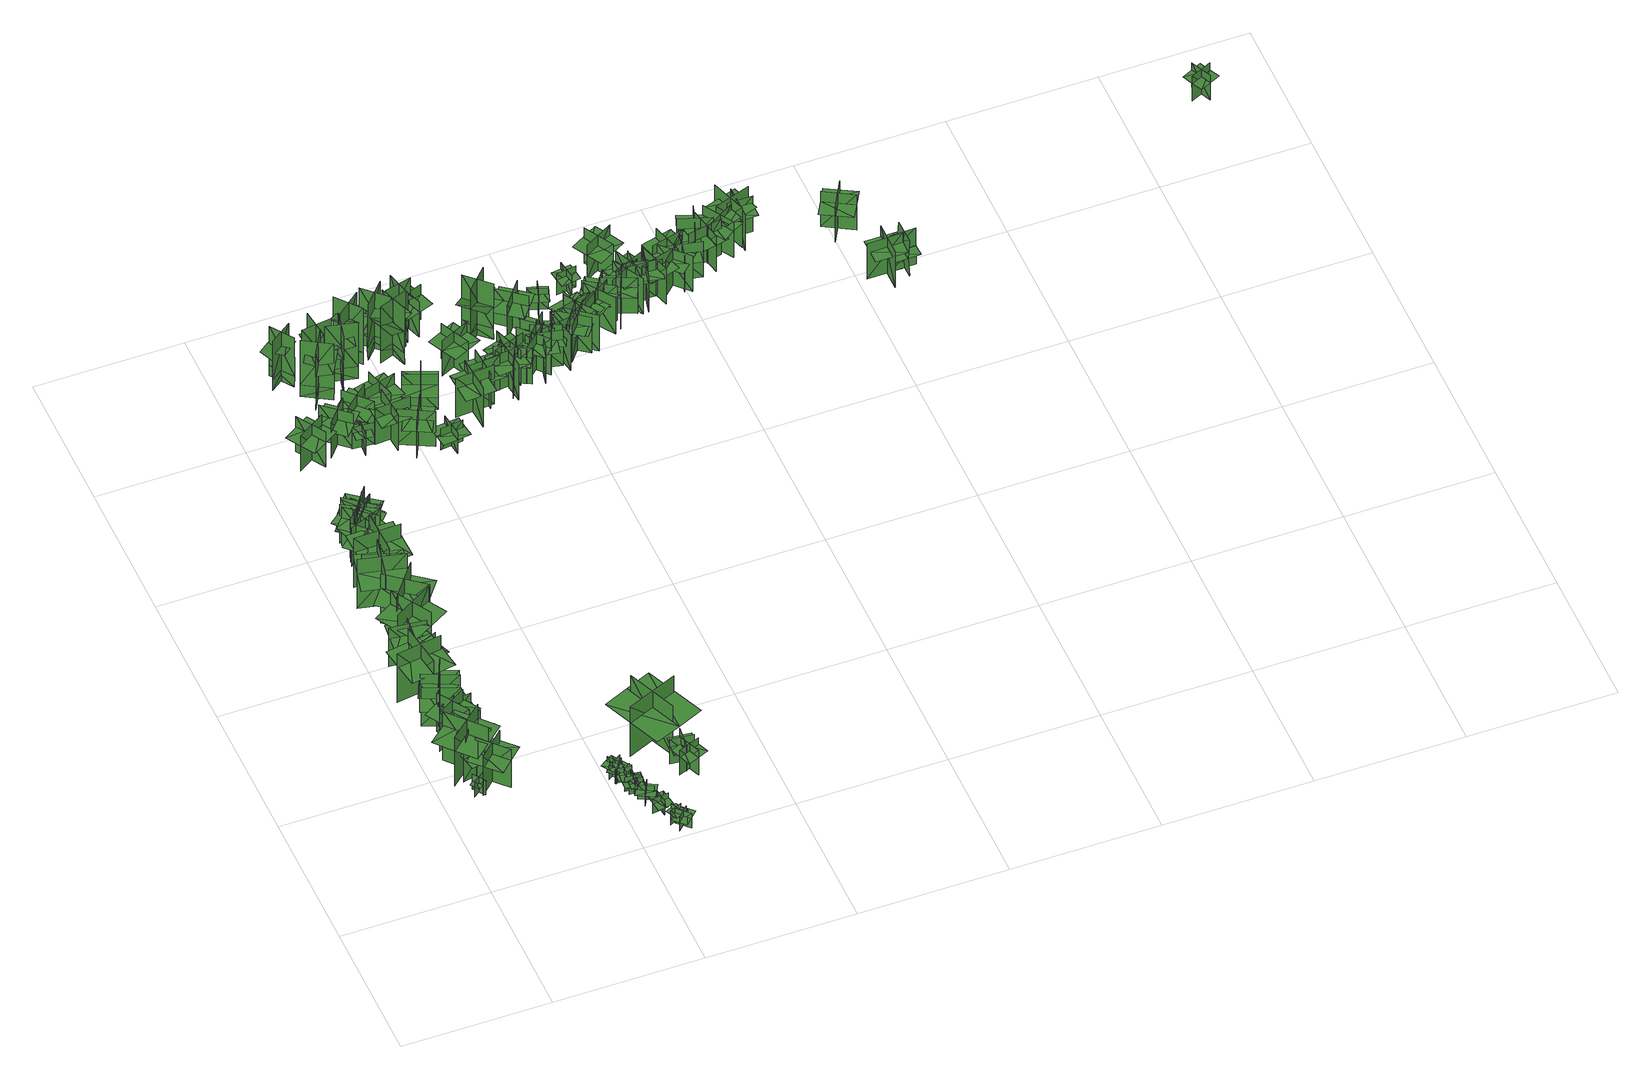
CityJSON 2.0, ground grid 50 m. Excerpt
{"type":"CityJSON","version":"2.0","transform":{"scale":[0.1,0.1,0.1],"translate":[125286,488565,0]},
"CityObjects":{
"tree1":{"type":"SolitaryVegetationObject","geometry":[{"type":"MultiSurface","lod":"1","boundaries":[[[0,1,2]],[[0,2,3]],[[4,5,6]],[[4,6,7]],[[8,9,10]],[[8,10,11]],[[8,11,12]],[[8,12,13]]]}]},
"tree2":{"type":"SolitaryVegetationObject","geometry":[{"type":"MultiSurface","lod":"1","boundaries":[[[14,15,16]],[[14,16,17]],[[18,19,20]],[[18,20,21]],[[22,23,24]],[[22,24,25]],[[22,25,26]],[[22,26,27]]]}]},
"tree3":{"type":"SolitaryVegetationObject","geometry":[{"type":"MultiSurface","lod":"1","boundaries":[[[28,29,30]],[[28,30,31]],[[32,33,34]],[[32,34,35]],[[36,37,38]],[[36,38,39]],[[36,39,40]],[[36,40,41]]]}]},
"tree4":{"type":"SolitaryVegetationObject","geometry":[{"type":"MultiSurface","lod":"1","boundaries":[[[42,43,44]],[[42,44,45]],[[46,47,48]],[[46,48,49]],[[50,51,52]],[[50,52,53]],[[50,53,54]],[[50,54,55]]]}]},
"tree5":{"type":"SolitaryVegetationObject","geometry":[{"type":"MultiSurface","lod":"1","boundaries":[[[56,57,58]],[[56,58,59]],[[60,61,62]],[[60,62,63]],[[64,65,66]],[[64,66,67]],[[64,67,68]],[[64,68,69]]]}]},
"tree6":{"type":"SolitaryVegetationObject","geometry":[{"type":"MultiSurface","lod":"1","boundaries":[[[70,71,72]],[[70,72,73]],[[74,75,76]],[[74,76,77]],[[78,79,80]],[[78,80,81]],[[78,81,82]],[[78,82,83]]]}]},
"tree7":{"type":"SolitaryVegetationObject","geometry":[{"type":"MultiSurface","lod":"1","boundaries":[[[84,85,86]],[[84,86,87]],[[88,89,90]],[[88,90,91]],[[92,93,94]],[[92,94,95]],[[92,95,96]],[[92,96,97]]]}]},
"tree8":{"type":"SolitaryVegetationObject","geometry":[{"type":"MultiSurface","lod":"1","boundaries":[[[98,99,100]],[[98,100,101]],[[102,103,104]],[[102,104,105]],[[106,107,108]],[[106,108,109]],[[106,109,110]],[[106,110,111]]]}]},
"tree9":{"type":"SolitaryVegetationObject","geometry":[{"type":"MultiSurface","lod":"1","boundaries":[[[112,113,114]],[[112,114,115]],[[116,117,118]],[[116,118,119]],[[120,121,122]],[[120,122,123]],[[120,123,124]],[[120,124,125]]]}]},
"tree10":{"type":"SolitaryVegetationObject","geometry":[{"type":"MultiSurface","lod":"1","boundaries":[[[126,127,128]],[[126,128,129]],[[130,131,132]],[[130,132,133]],[[134,135,136]],[[134,136,137]],[[134,137,138]],[[134,138,139]]]}]},
"tree11":{"type":"SolitaryVegetationObject","geometry":[{"type":"MultiSurface","lod":"1","boundaries":[[[140,141,142]],[[140,142,143]],[[144,145,146]],[[144,146,147]],[[148,149,150]],[[148,150,151]],[[148,151,152]],[[148,152,153]]]}]},
"tree12":{"type":"SolitaryVegetationObject","geometry":[{"type":"MultiSurface","lod":"1","boundaries":[[[154,155,156]],[[154,156,157]],[[158,159,160]],[[158,160,161]],[[162,163,164]],[[162,164,165]],[[162,165,166]],[[162,166,167]]]}]},
"tree13":{"type":"SolitaryVegetationObject","geometry":[{"type":"MultiSurface","lod":"1","boundaries":[[[168,169,170]],[[168,170,171]],[[172,173,174]],[[172,174,175]],[[176,177,178]],[[176,178,179]],[[176,179,180]],[[176,180,181]]]}]},
"tree14":{"type":"SolitaryVegetationObject","geometry":[{"type":"MultiSurface","lod":"1","boundaries":[[[182,183,184]],[[182,184,185]],[[186,187,188]],[[186,188,189]],[[190,191,192]],[[190,192,193]],[[190,193,194]],[[190,194,195]]]}]},
"tree15":{"type":"SolitaryVegetationObject","geometry":[{"type":"MultiSurface","lod":"1","boundaries":[[[196,197,198]],[[196,198,199]],[[200,201,202]],[[200,202,203]],[[204,205,206]],[[204,206,207]],[[204,207,208]],[[204,208,209]]]}]},
"tree16":{"type":"SolitaryVegetationObject","geometry":[{"type":"MultiSurface","lod":"1","boundaries":[[[210,211,212]],[[210,212,213]],[[214,215,216]],[[214,216,217]],[[218,219,220]],[[218,220,221]],[[218,221,222]],[[218,222,223]]]}]},
"tree17":{"type":"SolitaryVegetationObject","geometry":[{"type":"MultiSurface","lod":"1","boundaries":[[[224,225,226]],[[224,226,227]],[[228,229,230]],[[228,230,231]],[[232,233,234]],[[232,234,235]],[[232,235,236]],[[232,236,237]]]}]},
"tree18":{"type":"SolitaryVegetationObject","geometry":[{"type":"MultiSurface","lod":"1","boundaries":[[[238,239,240]],[[238,240,241]],[[242,243,244]],[[242,244,245]],[[246,247,248]],[[246,248,249]],[[246,249,250]],[[246,250,251]]]}]},
"tree19":{"type":"SolitaryVegetationObject","geometry":[{"type":"MultiSurface","lod":"1","boundaries":[[[252,253,254]],[[252,254,255]],[[256,257,258]],[[256,258,259]],[[260,261,262]],[[260,262,263]],[[260,263,264]],[[260,264,265]]]}]},
"tree20":{"type":"SolitaryVegetationObject","geometry":[{"type":"MultiSurface","lod":"1","boundaries":[[[266,267,268]],[[266,268,269]],[[270,271,272]],[[270,272,273]],[[274,275,276]],[[274,276,277]],[[274,277,278]],[[274,278,279]]]}]},
"tree21":{"type":"SolitaryVegetationObject","geometry":[{"type":"MultiSurface","lod":"1","boundaries":[[[280,281,282]],[[280,282,283]],[[284,285,286]],[[284,286,287]],[[288,289,290]],[[288,290,291]],[[288,291,292]],[[288,292,293]]]}]},
"tree22":{"type":"SolitaryVegetationObject","geometry":[{"type":"MultiSurface","lod":"1","boundaries":[[[294,295,296]],[[294,296,297]],[[298,299,300]],[[298,300,301]],[[302,303,304]],[[302,304,305]],[[302,305,306]],[[302,306,307]]]}]},
"tree23":{"type":"SolitaryVegetationObject","geometry":[{"type":"MultiSurface","lod":"1","boundaries":[[[308,309,310]],[[308,310,311]],[[312,313,314]],[[312,314,315]],[[316,317,318]],[[316,318,319]],[[316,319,320]],[[316,320,321]]]}]},
"tree24":{"type":"SolitaryVegetationObject","geometry":[{"type":"MultiSurface","lod":"1","boundaries":[[[322,323,324]],[[322,324,325]],[[326,327,328]],[[326,328,329]],[[330,331,332]],[[330,332,333]],[[330,333,334]],[[330,334,335]]]}]},
"tree25":{"type":"SolitaryVegetationObject","geometry":[{"type":"MultiSurface","lod":"1","boundaries":[[[336,337,338]],[[336,338,339]],[[340,341,342]],[[340,342,343]],[[344,345,346]],[[344,346,347]],[[344,347,348]],[[344,348,349]]]}]},
"tree26":{"type":"SolitaryVegetationObject","geometry":[{"type":"MultiSurface","lod":"1","boundaries":[[[350,351,352]],[[350,352,353]],[[354,355,356]],[[354,356,357]],[[358,359,360]],[[358,360,361]],[[358,361,362]],[[358,362,363]]]}]},
"tree27":{"type":"SolitaryVegetationObject","geometry":[{"type":"MultiSurface","lod":"1","boundaries":[[[364,365,366]],[[364,366,367]],[[368,369,370]],[[368,370,371]],[[372,373,374]],[[372,374,375]],[[372,375,376]],[[372,376,377]]]}]},
"tree28":{"type":"SolitaryVegetationObject","geometry":[{"type":"MultiSurface","lod":"1","boundaries":[[[378,379,380]],[[378,380,381]],[[382,383,384]],[[382,384,385]],[[386,387,388]],[[386,388,389]],[[386,389,390]],[[386,390,391]]]}]},
"tree29":{"type":"SolitaryVegetationObject","geometry":[{"type":"MultiSurface","lod":"1","boundaries":[[[392,393,394]],[[392,394,395]],[[396,397,398]],[[396,398,399]],[[400,401,402]],[[400,402,403]],[[400,403,404]],[[400,404,405]]]}]},
"tree30":{"type":"SolitaryVegetationObject","geometry":[{"type":"MultiSurface","lod":"1","boundaries":[[[406,407,408]],[[406,408,409]],[[410,411,412]],[[410,412,413]],[[414,415,416]],[[414,416,417]],[[414,417,418]],[[414,418,419]]]}]},
"tree31":{"type":"SolitaryVegetationObject","geometry":[{"type":"MultiSurface","lod":"1","boundaries":[[[420,421,422]],[[420,422,423]],[[424,425,426]],[[424,426,427]],[[428,429,430]],[[428,430,431]],[[428,431,432]],[[428,432,433]]]}]},
"tree32":{"type":"SolitaryVegetationObject","geometry":[{"type":"MultiSurface","lod":"1","boundaries":[[[434,435,436]],[[434,436,437]],[[438,439,440]],[[438,440,441]],[[442,443,444]],[[442,444,445]],[[442,445,446]],[[442,446,447]]]}]},
"tree33":{"type":"SolitaryVegetationObject","geometry":[{"type":"MultiSurface","lod":"1","boundaries":[[[448,449,450]],[[448,450,451]],[[452,453,454]],[[452,454,455]],[[456,457,458]],[[456,458,459]],[[456,459,460]],[[456,460,461]]]}]},
"tree34":{"type":"SolitaryVegetationObject","geometry":[{"type":"MultiSurface","lod":"1","boundaries":[[[462,463,464]],[[462,464,465]],[[466,467,468]],[[466,468,469]],[[470,471,472]],[[470,472,473]],[[470,473,474]],[[470,474,475]]]}]},
"tree35":{"type":"SolitaryVegetationObject","geometry":[{"type":"MultiSurface","lod":"1","boundaries":[[[476,477,478]],[[476,478,479]],[[480,481,482]],[[480,482,483]],[[484,485,486]],[[484,486,487]],[[484,487,488]],[[484,488,489]]]}]},
"tree36":{"type":"SolitaryVegetationObject","geometry":[{"type":"MultiSurface","lod":"1","boundaries":[[[490,491,492]],[[490,492,493]],[[494,495,496]],[[494,496,497]],[[498,499,500]],[[498,500,501]],[[498,501,502]],[[498,502,503]]]}]},
"tree37":{"type":"SolitaryVegetationObject","geometry":[{"type":"MultiSurface","lod":"1","boundaries":[[[504,505,506]],[[504,506,507]],[[508,509,510]],[[508,510,511]],[[512,513,514]],[[512,514,515]],[[512,515,516]],[[512,516,517]]]}]},
"tree38":{"type":"SolitaryVegetationObject","geometry":[{"type":"MultiSurface","lod":"1","boundaries":[[[518,519,520]],[[518,520,521]],[[522,523,524]],[[522,524,525]],[[526,527,528]],[[526,528,529]],[[526,529,530]],[[526,530,531]]]}]},
"tree39":{"type":"SolitaryVegetationObject","geometry":[{"type":"MultiSurface","lod":"1","boundaries":[[[532,533,534]],[[532,534,535]],[[536,537,538]],[[536,538,539]],[[540,541,542]],[[540,542,543]],[[540,543,544]],[[540,544,545]]]}]},
"tree40":{"type":"SolitaryVegetationObject","geometry":[{"type":"MultiSurface","lod":"1","boundaries":[[[546,547,548]],[[546,548,549]],[[550,551,552]],[[550,552,553]],[[554,555,556]],[[554,556,557]],[[554,557,558]],[[554,558,559]]]}]},
"tree41":{"type":"SolitaryVegetationObject","geometry":[{"type":"MultiSurface","lod":"1","boundaries":[[[560,561,562]],[[560,562,563]],[[564,565,566]],[[564,566,567]],[[568,569,570]],[[568,570,571]],[[568,571,572]],[[568,572,573]]]}]},
"tree42":{"type":"SolitaryVegetationObject","geometry":[{"type":"MultiSurface","lod":"1","boundaries":[[[574,575,576]],[[574,576,577]],[[578,579,580]],[[578,580,581]],[[582,583,584]],[[582,584,585]],[[582,585,586]],[[582,586,587]]]}]},
"tree43":{"type":"SolitaryVegetationObject","geometry":[{"type":"MultiSurface","lod":"1","boundaries":[[[588,589,590]],[[588,590,591]],[[592,593,594]],[[592,594,595]],[[596,597,598]],[[596,598,599]],[[596,599,600]],[[596,600,601]]]}]},
"tree44":{"type":"SolitaryVegetationObject","geometry":[{"type":"MultiSurface","lod":"1","boundaries":[[[602,603,604]],[[602,604,605]],[[606,607,608]],[[606,608,609]],[[610,611,607]],[[610,607,606]],[[612,613,603]],[[612,603,602]],[[614,615,616]],[[614,616,617]],[[618,619,620]],[[618,620,621]]]}]},
"tree45":{"type":"SolitaryVegetationObject","geometry":[{"type":"MultiSurface","lod":"1","boundaries":[[[622,623,624]],[[622,624,625]],[[626,627,628]],[[626,628,629]],[[630,631,632]],[[630,632,633]],[[630,634,635]],[[630,635,631]]]}]},
"tree46":{"type":"SolitaryVegetationObject","geometry":[{"type":"MultiSurface","lod":"1","boundaries":[[[636,637,638]],[[636,638,639]],[[640,641,642]],[[640,642,643]],[[644,645,641]],[[644,641,640]],[[646,647,637]],[[646,637,636]],[[648,649,650]],[[648,650,651]],[[652,653,654]],[[652,654,655]]]}]},
"tree47":{"type":"SolitaryVegetationObject","geometry":[{"type":"MultiSurface","lod":"1","boundaries":[[[656,657,658]],[[656,658,659]],[[660,661,662]],[[660,662,663]],[[664,665,666]],[[664,666,667]],[[664,667,668]],[[664,668,669]]]}]},
"tree48":{"type":"SolitaryVegetationObject","geometry":[{"type":"MultiSurface","lod":"1","boundaries":[[[670,671,672]],[[670,672,673]],[[674,675,676]],[[674,676,677]],[[678,679,675]],[[678,675,674]],[[680,681,671]],[[680,671,670]],[[682,683,684]],[[682,684,685]],[[686,687,688]],[[686,688,689]]]}]},
"tree49":{"type":"SolitaryVegetationObject","geometry":[{"type":"MultiSurface","lod":"1","boundaries":[[[690,691,692]],[[690,692,693]],[[694,695,696]],[[694,696,697]],[[698,699,700]],[[698,700,701]],[[698,702,703]],[[698,703,699]]]}]},
"tree50":{"type":"SolitaryVegetationObject","geometry":[{"type":"MultiSurface","lod":"1","boundaries":[[[704,705,706]],[[704,706,707]],[[708,709,710]],[[708,710,711]],[[712,713,709]],[[712,709,708]],[[714,715,705]],[[714,705,704]],[[716,717,718]],[[716,718,719]],[[720,721,722]],[[720,722,723]]]}]},
"tree51":{"type":"SolitaryVegetationObject","geometry":[{"type":"MultiSurface","lod":"1","boundaries":[[[724,725,726]],[[724,726,727]],[[728,729,730]],[[728,730,731]],[[732,733,734]],[[732,734,735]],[[732,735,736]],[[732,736,737]]]}]},
"tree52":{"type":"SolitaryVegetationObject","geometry":[{"type":"MultiSurface","lod":"1","boundaries":[[[738,739,740]],[[738,740,741]],[[742,743,744]],[[742,744,745]],[[746,747,748]],[[746,748,749]],[[746,750,751]],[[746,751,747]]]}]},
"tree53":{"type":"SolitaryVegetationObject","geometry":[{"type":"MultiSurface","lod":"1","boundaries":[[[752,753,754]],[[752,754,755]],[[756,757,758]],[[756,758,759]],[[760,761,757]],[[760,757,756]],[[762,763,753]],[[762,753,752]],[[764,765,766]],[[764,766,767]],[[768,769,770]],[[768,770,771]]]}]},
"tree54":{"type":"SolitaryVegetationObject","geometry":[{"type":"MultiSurface","lod":"1","boundaries":[[[772,773,774]],[[772,774,775]],[[776,777,778]],[[776,778,779]],[[780,781,782]],[[780,782,783]],[[780,783,784]],[[780,784,785]]]}]},
"tree55":{"type":"SolitaryVegetationObject","geometry":[{"type":"MultiSurface","lod":"1","boundaries":[[[786,787,788]],[[786,788,789]],[[790,791,792]],[[790,792,793]],[[794,795,796]],[[794,796,797]],[[794,797,798]],[[794,798,799]]]}]},
"tree56":{"type":"SolitaryVegetationObject","geometry":[{"type":"MultiSurface","lod":"1","boundaries":[[[800,801,802]],[[800,802,803]],[[804,805,806]],[[804,806,807]],[[808,809,805]],[[808,805,804]],[[810,811,801]],[[810,801,800]],[[812,813,814]],[[812,814,815]],[[816,817,818]],[[816,818,819]]]}]},
"tree57":{"type":"SolitaryVegetationObject","geometry":[{"type":"MultiSurface","lod":"1","boundaries":[[[820,821,822]],[[820,822,823]],[[824,825,826]],[[824,826,827]],[[828,829,825]],[[828,825,824]],[[830,831,821]],[[830,821,820]],[[832,833,834]],[[832,834,835]],[[836,837,838]],[[836,838,839]]]}]},
"tree58":{"type":"SolitaryVegetationObject","geometry":[{"type":"MultiSurface","lod":"1","boundaries":[[[840,841,842]],[[840,842,843]],[[844,845,846]],[[844,846,847]],[[848,849,850]],[[848,850,851]],[[848,852,853]],[[848,853,849]]]}]},
"tree59":{"type":"SolitaryVegetationObject","geometry":[{"type":"MultiSurface","lod":"1","boundaries":[[[854,855,856]],[[854,856,857]],[[858,859,860]],[[858,860,861]],[[862,863,859]],[[862,859,858]],[[864,865,855]],[[864,855,854]],[[866,867,868]],[[866,868,869]],[[870,871,872]],[[870,872,873]]]}]},
"tree60":{"type":"SolitaryVegetationObject","geometry":[{"type":"MultiSurface","lod":"1","boundaries":[[[874,875,876]],[[874,876,877]],[[878,879,880]],[[878,880,881]],[[882,883,884]],[[882,884,885]],[[882,885,886]],[[882,886,887]]]}]},
"tree61":{"type":"SolitaryVegetationObject","geometry":[{"type":"MultiSurface","lod":"1","boundaries":[[[888,889,890]],[[888,890,891]],[[892,893,894]],[[892,894,895]],[[896,897,898]],[[896,898,899]],[[896,899,900]],[[896,900,901]]]}]},
"tree62":{"type":"SolitaryVegetationObject","geometry":[{"type":"MultiSurface","lod":"1","boundaries":[[[902,903,904]],[[902,904,905]],[[906,907,908]],[[906,908,909]],[[910,911,912]],[[910,912,913]],[[910,913,914]],[[910,914,915]]]}]},
"tree63":{"type":"SolitaryVegetationObject","geometry":[{"type":"MultiSurface","lod":"1","boundaries":[[[916,917,918]],[[916,918,919]],[[920,921,922]],[[920,922,923]],[[924,925,926]],[[924,926,927]],[[924,928,929]],[[924,929,925]]]}]},
"tree64":{"type":"SolitaryVegetationObject","geometry":[{"type":"MultiSurface","lod":"1","boundaries":[[[930,931,932]],[[930,932,933]],[[934,935,936]],[[934,936,937]],[[938,939,940]],[[938,940,941]],[[938,942,943]],[[938,943,939]]]}]},
"tree65":{"type":"SolitaryVegetationObject","geometry":[{"type":"MultiSurface","lod":"1","boundaries":[[[944,945,946]],[[944,946,947]],[[948,949,950]],[[948,950,951]],[[952,953,954]],[[952,954,955]],[[952,955,956]],[[952,956,957]]]}]},
"tree66":{"type":"SolitaryVegetationObject","geometry":[{"type":"MultiSurface","lod":"1","boundaries":[[[958,959,960]],[[958,960,961]],[[962,963,964]],[[962,964,965]],[[966,967,963]],[[966,963,962]],[[968,969,959]],[[968,959,958]],[[970,971,972]],[[970,972,973]],[[974,975,976]],[[974,976,977]]]}]},
"tree67":{"type":"SolitaryVegetationObject","geometry":[{"type":"MultiSurface","lod":"1","boundaries":[[[978,979,980]],[[978,980,981]],[[982,983,984]],[[982,984,985]],[[986,987,988]],[[986,988,989]],[[986,990,991]],[[986,991,987]]]}]},
"tree68":{"type":"SolitaryVegetationObject","geometry":[{"type":"MultiSurface","lod":"1","boundaries":[[[992,993,994]],[[992,994,995]],[[996,997,998]],[[996,998,999]],[[1000,1001,1002]],[[1000,1002,1003]],[[1000,1004,1005]],[[1000,1005,1001]]]}]},
"tree69":{"type":"SolitaryVegetationObject","geometry":[{"type":"MultiSurface","lod":"1","boundaries":[[[1006,1007,1008]],[[1006,1008,1009]],[[1010,1011,1012]],[[1010,1012,1013]],[[1014,1015,1016]],[[1014,1016,1017]],[[1014,1017,1018]],[[1014,1018,1019]]]}]},
"tree70":{"type":"SolitaryVegetationObject","geometry":[{"type":"MultiSurface","lod":"1","boundaries":[[[1020,1021,1022]],[[1020,1022,1023]],[[1024,1025,1026]],[[1024,1026,1027]],[[1028,1029,1030]],[[1028,1030,1031]],[[1028,1031,1032]],[[1028,1032,1033]]]}]},
"tree71":{"type":"SolitaryVegetationObject","geometry":[{"type":"MultiSurface","lod":"1","boundaries":[[[1034,1035,1036]],[[1034,1036,1037]],[[1038,1039,1040]],[[1038,1040,1041]],[[1042,1043,1044]],[[1042,1044,1045]],[[1042,1046,1047]],[[1042,1047,1043]]]}]},
"tree72":{"type":"SolitaryVegetationObject","geometry":[{"type":"MultiSurface","lod":"1","boundaries":[[[1048,1049,1050]],[[1048,1050,1051]],[[1052,1053,1054]],[[1052,1054,1055]],[[1056,1057,1058]],[[1056,1058,1059]],[[1056,1060,1061]],[[1056,1061,1057]]]}]},
"tree73":{"type":"SolitaryVegetationObject","geometry":[{"type":"MultiSurface","lod":"1","boundaries":[[[1062,1063,1064]],[[1062,1064,1065]],[[1066,1067,1068]],[[1066,1068,1069]],[[1070,1071,1072]],[[1070,1072,1073]],[[1070,1074,1075]],[[1070,1075,1071]]]}]},
"tree74":{"type":"SolitaryVegetationObject","geometry":[{"type":"MultiSurface","lod":"1","boundaries":[[[1076,1077,1078]],[[1076,1078,1079]],[[1080,1081,1082]],[[1080,1082,1083]],[[1084,1085,1086]],[[1084,1086,1087]],[[1084,1087,1088]],[[1084,1088,1089]]]}]},
"tree75":{"type":"SolitaryVegetationObject","geometry":[{"type":"MultiSurface","lod":"1","boundaries":[[[1090,1091,1092]],[[1090,1092,1093]],[[1094,1095,1096]],[[1094,1096,1097]],[[1098,1099,1100]],[[1098,1100,1101]],[[1098,1102,1103]],[[1098,1103,1099]]]}]},
"tree76":{"type":"SolitaryVegetationObject","geometry":[{"type":"MultiSurface","lod":"1","boundaries":[[[1104,1105,1106]],[[1104,1106,1107]],[[1108,1109,1110]],[[1108,1110,1111]],[[1112,1113,1114]],[[1112,1114,1115]],[[1112,1115,1116]],[[1112,1116,1117]]]}]},
"tree77":{"type":"SolitaryVegetationObject","geometry":[{"type":"MultiSurface","lod":"1","boundaries":[[[1118,1119,1120]],[[1118,1120,1121]],[[1122,1123,1124]],[[1122,1124,1125]],[[1126,1127,1128]],[[1126,1128,1129]],[[1126,1130,1131]],[[1126,1131,1127]]]}]},
"tree78":{"type":"SolitaryVegetationObject","geometry":[{"type":"MultiSurface","lod":"1","boundaries":[[[1132,1133,1134]],[[1132,1134,1135]],[[1136,1137,1138]],[[1136,1138,1139]],[[1140,1141,1142]],[[1140,1142,1143]],[[1140,1144,1145]],[[1140,1145,1141]]]}]},
"tree79":{"type":"SolitaryVegetationObject","geometry":[{"type":"MultiSurface","lod":"1","boundaries":[[[1146,1147,1148]],[[1146,1148,1149]],[[1150,1151,1152]],[[1150,1152,1153]],[[1154,1155,1156]],[[1154,1156,1157]],[[1154,1157,1158]],[[1154,1158,1159]]]}]},
"tree80":{"type":"SolitaryVegetationObject","geometry":[{"type":"MultiSurface","lod":"1","boundaries":[[[1160,1161,1162]],[[1160,1162,1163]],[[1164,1165,1166]],[[1164,1166,1167]],[[1168,1169,1170]],[[1168,1170,1171]],[[1168,1171,1172]],[[1168,1172,1173]]]}]},
"tree81":{"type":"SolitaryVegetationObject","geometry":[{"type":"MultiSurface","lod":"1","boundaries":[[[1174,1175,1176]],[[1174,1176,1177]],[[1178,1179,1180]],[[1178,1180,1181]],[[1182,1183,1184]],[[1182,1184,1185]],[[1182,1186,1187]],[[1182,1187,1183]]]}]},
"tree82":{"type":"SolitaryVegetationObject","geometry":[{"type":"MultiSurface","lod":"1","boundaries":[[[1188,1189,1190]],[[1188,1190,1191]],[[1192,1193,1194]],[[1192,1194,1195]],[[1196,1197,1198]],[[1196,1198,1199]],[[1196,1200,1201]],[[1196,1201,1197]]]}]},
"tree83":{"type":"SolitaryVegetationObject","geometry":[{"type":"MultiSurface","lod":"1","boundaries":[[[1202,1203,1204]],[[1202,1204,1205]],[[1206,1207,1208]],[[1206,1208,1209]],[[1210,1211,1212]],[[1210,1212,1213]],[[1210,1213,1214]],[[1210,1214,1215]]]}]},
"tree84":{"type":"SolitaryVegetationObject","geometry":[{"type":"MultiSurface","lod":"1","boundaries":[[[1216,1217,1218]],[[1216,1218,1219]],[[1220,1221,1222]],[[1220,1222,1223]],[[1224,1225,1226]],[[1224,1226,1227]],[[1224,1227,1228]],[[1224,1228,1229]]]}]},
"tree85":{"type":"SolitaryVegetationObject","geometry":[{"type":"MultiSurface","lod":"1","boundaries":[[[1230,1231,1232]],[[1230,1232,1233]],[[1234,1235,1236]],[[1234,1236,1237]],[[1238,1239,1240]],[[1238,1240,1241]],[[1238,1242,1243]],[[1238,1243,1239]]]}]},
"tree86":{"type":"SolitaryVegetationObject","geometry":[{"type":"MultiSurface","lod":"1","boundaries":[[[1244,1245,1246]],[[1244,1246,1247]],[[1248,1249,1250]],[[1248,1250,1251]],[[1252,1253,1254]],[[1252,1254,1255]],[[1252,1256,1257]],[[1252,1257,1253]]]}]},
"tree87":{"type":"SolitaryVegetationObject","geometry":[{"type":"MultiSurface","lod":"1","boundaries":[[[1258,1259,1260]],[[1258,1260,1261]],[[1262,1263,1264]],[[1262,1264,1265]],[[1266,1267,1268]],[[1266,1268,1269]],[[1266,1270,1271]],[[1266,1271,1267]]]}]},
"tree88":{"type":"SolitaryVegetationObject","geometry":[{"type":"MultiSurface","lod":"1","boundaries":[[[1272,1273,1274]],[[1272,1274,1275]],[[1276,1277,1278]],[[1276,1278,1279]],[[1280,1281,1282]],[[1280,1282,1283]],[[1280,1284,1285]],[[1280,1285,1281]]]}]},
"tree89":{"type":"SolitaryVegetationObject","geometry":[{"type":"MultiSurface","lod":"1","boundaries":[[[1286,1287,1288]],[[1286,1288,1289]],[[1290,1291,1292]],[[1290,1292,1293]],[[1294,1295,1296]],[[1294,1296,1297]],[[1294,1297,1298]],[[1294,1298,1299]]]}]},
"tree90":{"type":"SolitaryVegetationObject","geometry":[{"type":"MultiSurface","lod":"1","boundaries":[[[1300,1301,1302]],[[1300,1302,1303]],[[1304,1305,1306]],[[1304,1306,1307]],[[1308,1309,1310]],[[1308,1310,1311]],[[1308,1312,1313]],[[1308,1313,1309]]]}]},
"tree91":{"type":"SolitaryVegetationObject","geometry":[{"type":"MultiSurface","lod":"1","boundaries":[[[1314,1315,1316]],[[1314,1316,1317]],[[1318,1319,1320]],[[1318,1320,1321]],[[1322,1323,1324]],[[1322,1324,1325]],[[1322,1325,1326]],[[1322,1326,1327]]]}]},
"tree92":{"type":"SolitaryVegetationObject","geometry":[{"type":"MultiSurface","lod":"1","boundaries":[[[1328,1329,1330]],[[1328,1330,1331]],[[1332,1333,1334]],[[1332,1334,1335]],[[1336,1337,1338]],[[1336,1338,1339]],[[1336,1340,1341]],[[1336,1341,1337]]]}]},
"tree93":{"type":"SolitaryVegetationObject","geometry":[{"type":"MultiSurface","lod":"1","boundaries":[[[1342,1343,1344]],[[1342,1344,1345]],[[1346,1347,1348]],[[1346,1348,1349]],[[1350,1351,1352]],[[1350,1352,1353]],[[1350,1354,1355]],[[1350,1355,1351]]]}]},
"tree94":{"type":"SolitaryVegetationObject","geometry":[{"type":"MultiSurface","lod":"1","boundaries":[[[1356,1357,1358]],[[1356,1358,1359]],[[1360,1361,1362]],[[1360,1362,1363]],[[1364,1365,1366]],[[1364,1366,1367]],[[1364,1368,1369]],[[1364,1369,1365]]]}]},
"tree95":{"type":"SolitaryVegetationObject","geometry":[{"type":"MultiSurface","lod":"1","boundaries":[[[1370,1371,1372]],[[1370,1372,1373]],[[1374,1375,1376]],[[1374,1376,1377]],[[1378,1379,1380]],[[1378,1380,1381]],[[1378,1382,1383]],[[1378,1383,1379]]]}]},
"tree96":{"type":"SolitaryVegetationObject","geometry":[{"type":"MultiSurface","lod":"1","boundaries":[[[1384,1385,1386]],[[1384,1386,1387]],[[1388,1389,1390]],[[1388,1390,1391]],[[1392,1393,1394]],[[1392,1394,1395]],[[1392,1396,1397]],[[1392,1397,1393]]]}]},
"tree97":{"type":"SolitaryVegetationObject","geometry":[{"type":"MultiSurface","lod":"1","boundaries":[[[1398,1399,1400]],[[1398,1400,1401]],[[1402,1403,1404]],[[1402,1404,1405]],[[1406,1407,1408]],[[1406,1408,1409]],[[1406,1409,1410]],[[1406,1410,1411]]]}]},
"tree98":{"type":"SolitaryVegetationObject","geometry":[{"type":"MultiSurface","lod":"1","boundaries":[[[1412,1413,1414]],[[1412,1414,1415]],[[1416,1417,1418]],[[1416,1418,1419]],[[1420,1421,1417]],[[1420,1417,1416]],[[1422,1423,1413]],[[1422,1413,1412]],[[1412,1413,1424]],[[1412,1424,1425]],[[1412,1426,1427]],[[1412,1427,1413]]]}]},
"tree99":{"type":"SolitaryVegetationObject","geometry":[{"type":"MultiSurface","lod":"1","boundaries":[[[1428,1429,1430]],[[1428,1430,1431]],[[1432,1433,1434]],[[1432,1434,1435]],[[1436,1437,1438]],[[1436,1438,1439]],[[1436,1439,1440]],[[1436,1440,1441]]]}]}
},
"vertices":[
[137,407,23],[97,378,23],[97,378,88],[137,407,88],[102,412,23],[131,372,23],[131,372,88],[102,412,88],[106,407,63],[89,395,63],[109,367,63],[126,379,63],[142,391,63],[122,419,63],
[169,447,18],[66,563,18],[66,563,233],[169,447,233],[176,550,18],[60,447,18],[60,447,233],[176,550,233],[176,550,173],[125,608,173],[8,506,173],[60,447,173],[111,389,173],[227,492,173],
[128,511,17],[149,414,17],[149,414,155],[128,511,155],[92,455,17],[189,476,17],[189,476,155],[92,455,155],[92,455,117],[102,407,117],[200,428,117],[189,476,117],[179,525,117],[81,504,117],
[91,551,19],[192,483,19],[192,483,188],[91,551,188],[106,472,19],[175,572,19],[175,572,188],[106,472,188],[106,472,141],[157,437,141],[225,538,141],[175,572,141],[124,606,141],[56,506,141],
[215,465,15],[127,381,15],[127,381,184],[215,465,184],[134,467,15],[218,379,15],[218,379,184],[134,467,184],[134,467,137],[90,425,137],[174,337,137],[218,379,137],[262,421,137],[177,509,137],
[191,567,18],[88,502,18],[88,502,187],[191,567,187],[112,585,18],[177,482,18],[177,482,187],[112,585,187],[112,585,140],[60,552,140],[126,450,140],[177,482,140],[228,515,140],[163,618,140],
[174,665,17],[71,600,17],[71,600,187],[174,665,187],[95,683,17],[160,580,17],[160,580,187],[95,683,187],[95,683,139],[44,651,139],[109,548,139],[160,580,139],[212,613,139],[147,715,139],
[60,723,15],[173,676,15],[173,676,184],[60,723,184],[91,648,15],[137,760,15],[137,760,184],[91,648,184],[91,648,137],[147,625,137],[194,737,137],[137,760,137],[81,784,137],[34,671,137],
[145,713,15],[157,614,15],[157,614,154],[145,713,154],[104,661,15],[203,673,15],[203,673,154],[104,661,154],[104,661,115],[109,612,115],[208,623,115],[203,673,115],[197,722,115],[98,711,115],
[81,782,10],[192,733,10],[192,733,179],[81,782,179],[110,706,10],[159,818,10],[159,818,179],[110,706,179],[110,706,132],[165,682,132],[214,793,132],[159,818,132],[103,842,132],[54,731,132],
[185,871,8],[32,848,8],[32,848,223],[185,871,223],[103,933,8],[125,779,8],[125,779,223],[103,933,223],[103,933,163],[26,921,163],[49,768,163],[125,779,163],[202,791,163],[179,944,163],
[194,941,9],[92,900,9],[92,900,163],[194,941,163],[127,970,9],[168,868,9],[168,868,163],[127,970,163],[127,970,120],[75,950,120],[116,847,120],[168,868,120],[219,888,120],[178,991,120],
[186,985,10],[65,998,10],[65,998,179],[186,985,179],[135,1048,10],[123,927,10],[123,927,179],[135,1048,179],[135,1048,132],[75,1055,132],[62,934,132],[123,927,132],[183,921,132],[196,1042,132],
[174,876,11],[158,917,11],[158,917,73],[174,876,73],[186,903,11],[145,887,11],[145,887,73],[186,903,73],[186,903,56],[178,924,56],[137,908,56],[145,887,56],[153,867,56],[194,882,56],
[93,996,9],[227,1075,9],[227,1075,224],[93,996,224],[193,970,9],[114,1103,9],[114,1103,224],[193,970,224],[193,970,164],[260,1009,164],[181,1143,164],[114,1103,164],[48,1064,164],[126,931,164],
[214,1188,9],[118,1067,9],[118,1067,225],[214,1188,225],[111,1177,9],[233,1081,9],[233,1081,225],[111,1177,225],[111,1177,164],[63,1116,164],[185,1020,164],[233,1081,164],[281,1142,164],[159,1238,164],
[155,1315,10],[121,1164,10],[121,1164,226],[155,1315,226],[67,1260,10],[218,1226,10],[218,1226,226],[67,1260,226],[67,1260,165],[50,1185,165],[201,1151,165],[218,1226,165],[235,1302,165],[84,1336,165],
[176,1349,11],[137,1234,11],[137,1234,181],[176,1349,181],[103,1313,11],[219,1274,11],[219,1274,181],[103,1313,181],[103,1313,133],[84,1256,133],[199,1217,133],[219,1274,133],[238,1332,133],[123,1371,133],
[246,1350,10],[91,1347,10],[91,1347,225],[246,1350,225],[172,1422,10],[175,1267,10],[175,1267,225],[172,1422,225],[172,1422,165],[94,1420,165],[98,1265,165],[175,1267,165],[253,1269,165],[249,1424,165],
[202,1448,12],[115,1363,12],[115,1363,181],[202,1448,181],[121,1449,12],[206,1362,12],[206,1362,181],[121,1449,181],[121,1449,133],[77,1407,133],[162,1320,133],[206,1362,133],[249,1405,133],[165,1492,133],
[118,1430,11],[230,1476,11],[230,1476,180],[118,1430,180],[192,1398,11],[146,1511,11],[146,1511,180],[192,1398,180],[192,1398,133],[249,1422,133],[203,1534,133],[146,1511,133],[90,1488,133],[136,1375,133],
[135,1439,11],[213,1532,11],[213,1532,180],[135,1439,180],[215,1446,11],[123,1524,11],[123,1524,180],[215,1446,180],[215,1446,133],[255,1492,133],[162,1571,133],[123,1524,133],[83,1478,133],[176,1399,133],
[127,1468,10],[222,1544,10],[222,1544,180],[127,1468,180],[207,1459,10],[131,1554,10],[131,1554,180],[207,1459,180],[207,1459,132],[255,1497,132],[179,1592,132],[131,1554,132],[84,1515,132],[160,1421,132],
[194,1512,13],[142,1532,13],[142,1532,90],[194,1512,90],[179,1546,13],[159,1494,13],[159,1494,90],[179,1546,90],[179,1546,68],[153,1556,68],[133,1504,68],[159,1494,68],[185,1484,68],[205,1536,68],
[121,1536,10],[227,1475,10],[227,1475,180],[121,1536,180],[142,1457,10],[203,1563,10],[203,1563,180],[142,1457,180],[142,1457,132],[194,1427,132],[255,1532,132],[203,1563,132],[150,1593,132],[89,1488,132],
[555,334,9],[555,334,72],[510,305,72],[510,305,9],[547,299,9],[547,299,72],[518,342,72],[518,342,9],[551,292,51],[573,307,51],[538,360,51],[516,346,51],[493,331,51],[529,277,51],
[555,320,10],[555,320,72],[522,278,72],[522,278,10],[558,284,10],[558,284,72],[518,316,72],[518,316,10],[564,279,51],[581,300,51],[531,340,51],[515,319,51],[498,298,51],[548,258,51],
[557,212,10],[557,212,72],[563,265,72],[563,265,10],[535,240,10],[535,240,72],[586,235,72],[586,235,10],[527,241,52],[525,214,52],[588,208,52],[591,235,52],[594,261,52],[530,268,52],
[573,277,10],[573,277,72],[520,282,72],[520,282,10],[545,255,10],[545,255,72],[549,306,72],[549,306,10],[544,247,51],[571,244,51],[577,308,51],[550,311,51],[523,313,51],[518,249,51],
[196,1534,13],[152,1500,13],[152,1500,90],[196,1534,90],[160,1539,13],[193,1495,13],[193,1495,90],[160,1539,90],[160,1539,68],[138,1522,68],[171,1478,68],[193,1495,68],[215,1511,68],[182,1556,68],
[565,203,9],[567,247,9],[567,247,71],[565,203,71],[587,222,9],[543,224,9],[543,224,71],[587,222,71],[587,222,53],[588,244,53],[544,247,53],[543,224,53],[542,202,53],[586,200,53],
[594,208,9],[594,208,71],[569,160,71],[569,160,9],[604,173,9],[604,173,71],[559,197,71],[559,197,9],[611,169,51],[624,193,51],[567,223,51],[555,199,51],[542,176,51],[599,146,51],
[135,1563,10],[232,1489,10],[232,1489,179],[135,1563,179],[146,1482,10],[219,1579,10],[219,1579,179],[146,1482,179],[146,1482,132],[194,1445,132],[268,1542,132],[219,1579,132],[171,1616,132],[97,1519,132],
[633,131,8],[633,131,70],[580,124,70],[580,124,8],[611,103,8],[611,103,70],[604,154,70],[604,154,8],[612,95,50],[639,99,50],[630,162,50],[603,159,50],[577,155,50],[586,91,50],
[653,78,7],[613,59,7],[613,59,68],[653,78,68],[625,88,7],[644,48,7],[644,48,68],[625,88,68],[625,88,51],[605,78,51],[624,38,51],[644,48,51],[664,58,51],[645,98,51],
[207,1580,12],[171,1555,12],[171,1555,74],[207,1580,74],[178,1585,12],[203,1549,12],[203,1549,74],[178,1585,74],[178,1585,56],[160,1573,56],[185,1536,56],[203,1549,56],[221,1562,56],[196,1598,56],
[629,62,7],[629,62,69],[667,24,69],[667,24,7],[665,61,7],[665,61,69],[629,25,69],[629,25,7],[671,67,49],[652,86,49],[606,41,49],[625,22,49],[644,3,49],[690,48,49],
[204,1629,13],[188,1588,13],[188,1588,74],[204,1629,74],[177,1618,13],[218,1602,13],[218,1602,74],[177,1618,74],[177,1618,57],[169,1597,57],[210,1581,57],[218,1602,57],[226,1622,57],[185,1638,57],
[195,1835,27],[135,1929,27],[135,1929,181],[195,1835,181],[211,1907,27],[118,1848,27],[118,1848,181],[211,1907,181],[211,1907,138],[181,1954,138],[88,1895,138],[118,1848,138],[147,1801,138],[241,1861,138],
[778,446,7],[778,446,224],[606,373,224],[606,373,7],[729,330,7],[729,330,224],[658,496,224],[658,496,7],[740,304,154],[826,341,154],[738,548,154],[652,511,154],[566,475,154],[653,268,154],
[789,274,6],[717,245,6],[717,245,114],[789,274,114],[741,295,6],[770,223,6],[770,223,114],[741,295,114],[741,295,84],[705,280,84],[734,208,84],[770,223,84],[806,238,84],[777,309,84],
[302,1877,26],[218,1949,26],[218,1949,180],[302,1877,180],[297,1950,26],[225,1866,26],[225,1866,180],[297,1950,180],[297,1950,137],[255,1986,137],[183,1902,137],[225,1866,137],[267,1830,137],[339,1914,137],
[783,290,7],[706,298,7],[706,298,115],[783,290,115],[751,330,7],[743,253,7],[743,253,115],[751,330,115],[751,330,84],[712,334,84],[704,257,84],[743,253,84],[781,249,84],[789,326,84],
[165,2194,74],[239,2248,74],[239,2246,244],[166,2193,244],[233,2183,74],[180,2257,74],[179,2256,244],[232,2183,244],[232,2183,29],[179,2256,29],[166,2193,29],[239,2246,29],[166,2194,157],[239,2247,157],[212,2284,173],[139,2231,173],[229,2239,183],[174,2199,183],[195,2171,193],[249,2212,193],
[325,1831,30],[331,1902,30],[331,1902,124],[325,1831,124],[368,1868,30],[297,1874,30],[297,1874,124],[368,1868,124],[326,1837,99],[331,1902,99],[303,1904,99],[298,1840,99],[354,1835,99],[359,1900,99],
[310,2159,79],[258,2069,79],[257,2070,273],[308,2160,273],[234,2139,79],[324,2087,79],[324,2088,273],[235,2140,273],[235,2140,27],[324,2088,27],[308,2160,27],[257,2070,27],[309,2160,174],[257,2070,174],[303,2043,192],[355,2133,192],[264,2082,204],[302,2150,204],[268,2169,215],[230,2101,215],
[381,1983,21],[299,1908,21],[299,1908,175],[381,1983,175],[307,1987,21],[382,1905,21],[382,1905,175],[307,1987,175],[307,1987,132],[267,1949,132],[341,1868,132],[382,1905,132],[423,1942,132],[348,2024,132],
[357,2190,78],[255,2176,78],[254,2178,273],[357,2191,273],[295,2238,79],[309,2135,79],[310,2135,273],[296,2238,273],[296,2238,27],[310,2135,27],[357,2191,27],[254,2178,27],[357,2191,173],[254,2177,173],[261,2125,192],[364,2138,192],[268,2179,204],[345,2190,204],[340,2229,214],[263,2218,214],
[490,1878,23],[372,1870,23],[372,1870,180],[490,1878,180],[419,1939,23],[427,1821,23],[427,1821,180],[419,1939,180],[480,1877,139],[372,1870,139],[375,1823,139],[483,1831,139],[477,1924,139],[369,1917,139],
[361,2104,78],[384,2205,78],[386,2205,273],[363,2104,273],[427,2146,78],[326,2169,78],[326,2168,273],[427,2145,273],[427,2145,27],[326,2168,27],[363,2104,27],[386,2205,27],[362,2104,173],[385,2205,173],[333,2217,192],[311,2116,192],[382,2191,204],[365,2115,204],[404,2107,214],[420,2183,214],
[414,2026,22],[442,1919,22],[442,1919,176],[414,2026,176],[376,1962,22],[483,1990,22],[483,1990,176],[376,1962,176],[376,1962,133],[390,1909,133],[497,1937,133],[483,1990,133],[469,2044,133],[362,2016,133],
[524,1884,14],[471,1778,14],[471,1778,170],[524,1884,170],[436,1854,14],[542,1801,14],[542,1801,170],[436,1854,170],[520,1875,130],[471,1778,130],[513,1757,130],[562,1854,130],[478,1896,130],[430,1799,130],
[398,2276,77],[464,2196,77],[463,2195,272],[397,2275,272],[390,2198,78],[470,2264,78],[470,2265,272],[390,2199,272],[390,2199,26],[470,2265,26],[397,2275,26],[463,2195,26],[397,2276,172],[463,2196,172],[504,2229,191],[438,2309,191],[454,2206,203],[404,2266,203],[374,2241,214],[424,2181,214],
[593,1748,15],[593,1748,108],[583,1827,108],[583,1827,15],[551,1782,15],[551,1782,108],[627,1791,108],[627,1791,15],[539,1781,77],[544,1741,77],[639,1752,77],[634,1792,77],[630,1832,77],[534,1821,77],
[536,1908,22],[578,2010,22],[578,2010,176],[536,1908,176],[605,1936,22],[502,1978,22],[502,1978,176],[605,1936,176],[605,1936,133],[626,1987,133],[523,2029,133],[502,1978,133],[481,1927,133],[584,1885,133],
[482,2208,76],[554,2283,76],[555,2282,271],[484,2207,271],[561,2209,77],[486,2281,77],[485,2280,271],[560,2209,271],[560,2209,25],[485,2280,25],[484,2207,25],[555,2282,25],[483,2207,171],[555,2282,171],[517,2319,190],[445,2244,190],[545,2272,202],[492,2215,202],[520,2188,213],[574,2245,213],
[579,2149,75],[544,2246,75],[546,2247,270],[581,2149,270],[613,2219,76],[516,2184,76],[516,2183,270],[613,2219,270],[613,2219,24],[516,2183,24],[581,2149,24],[546,2247,24],[580,2149,170],[545,2246,170],[495,2228,189],[531,2131,189],[550,2233,201],[577,2160,201],[614,2174,212],[587,2247,212],
[706,1820,18],[698,1949,18],[698,1949,190],[706,1820,190],[774,1897,18],[644,1889,18],[644,1889,190],[774,1897,190],[706,1831,145],[698,1949,145],[647,1946,145],[654,1827,145],[757,1834,145],[750,1952,145],
[567,2271,69],[655,2290,69],[656,2289,240],[567,2269,240],[625,2234,70],[605,2322,70],[604,2322,240],[624,2233,240],[624,2233,24],[604,2322,24],[567,2269,24],[656,2289,24],[567,2270,152],[655,2290,152],[645,2335,169],[557,2315,169],[643,2287,179],[577,2271,179],[585,2238,188],[651,2253,188],
[666,2243,22],[629,2347,22],[629,2347,176],[666,2243,176],[698,2309,22],[593,2272,22],[593,2272,176],[698,2309,176],[698,2309,133],[679,2361,133],[575,2324,133],[593,2272,133],[612,2220,133],[716,2257,133],
[749,1993,20],[756,1883,20],[756,1883,174],[749,1993,174],[700,1938,20],[811,1945,20],[811,1945,174],[700,1938,174],[700,1938,131],[704,1883,131],[814,1890,131],[811,1945,131],[807,2000,131],[697,1993,131],
[695,2133,21],[743,2033,21],[743,2033,175],[695,2133,175],[670,2064,21],[770,2111,21],[770,2111,175],[670,2064,175],[670,2064,132],[694,2014,132],[794,2061,132],[770,2111,132],[746,2161,132],[646,2114,132],
[774,1943,18],[892,1957,18],[892,1957,175],[774,1943,175],[849,1886,18],[834,2003,18],[834,2003,175],[849,1886,175],[784,1944,134],[892,1957,134],[886,2004,134],[779,1990,134],[790,1898,134],[897,1911,134],
[807,1988,18],[912,1933,18],[912,1933,174],[807,1988,174],[836,1899,18],[890,2004,18],[890,2004,174],[836,1899,174],[816,1983,134],[912,1933,134],[934,1974,134],[838,2024,134],[795,1942,134],[890,1892,134],
[878,1939,20],[841,2043,20],[841,2043,173],[878,1939,173],[910,2005,20],[806,1968,20],[806,1968,173],[910,2005,173],[910,2005,130],[892,2057,130],[788,2021,130],[806,1968,130],[824,1916,130],[929,1953,130],
[871,2146,73],[795,2217,73],[796,2218,268],[872,2147,268],[869,2224,74],[798,2148,74],[798,2148,268],[869,2223,268],[869,2223,22],[798,2148,22],[872,2147,22],[796,2218,22],[871,2146,168],[796,2217,168],[760,2179,187],[835,2108,187],[806,2208,199],[863,2155,199],[890,2183,210],[833,2236,210],
[902,2035,17],[982,1948,17],[982,1948,174],[902,2035,174],[899,1942,17],[986,2022,17],[986,2022,174],[899,1942,174],[909,2028,133],[982,1948,133],[1016,1980,133],[943,2059,133],[875,1996,133],[948,1917,133],
[952,1920,17],[977,2036,17],[977,2036,173],[952,1920,173],[1030,1971,17],[915,1997,17],[915,1997,173],[1030,1971,173],[954,1930,133],[977,2036,133],[932,2046,133],[908,1940,133],[999,1920,133],[1023,2026,133],
[1000,2066,19],[925,1984,19],[925,1984,173],[1000,2066,173],[926,2063,19],[1008,1988,19],[1008,1988,173],[926,2063,173],[926,2063,130],[889,2022,130],[970,1947,130],[1008,1988,130],[1045,2029,130],[964,2104,130],
[985,2142,21],[898,2211,21],[898,2211,175],[985,2142,175],[977,2216,21],[909,2129,21],[909,2129,175],[977,2216,175],[977,2216,132],[933,2250,132],[865,2163,132],[909,2129,132],[952,2094,132],[1021,2182,132],
[1030,2065,17],[984,1956,17],[984,1956,174],[1030,2065,174],[944,2029,17],[1053,1983,17],[1053,1983,174],[944,2029,174],[1026,2056,133],[984,1956,133],[1027,1938,133],[1069,2038,133],[983,2074,133],[941,1974,133],
[966,1995,17],[1082,2016,17],[1082,2016,174],[966,1995,174],[1043,1942,17],[1022,2058,17],[1022,2058,174],[1043,1942,174],[976,1997,133],[1082,2016,133],[1074,2062,133],[968,2042,133],[984,1951,133],[1091,1970,133],
[1130,1985,19],[1035,2055,19],[1035,2055,175],[1130,1985,175],[1115,2077,19],[1045,1982,19],[1045,1982,175],[1115,2077,175],[1122,1991,135],[1035,2055,135],[1007,2018,135],[1094,1954,135],[1150,2029,135],[1063,2093,135],
[1074,2202,25],[1011,2223,25],[1011,2223,118],[1074,2202,118],[1054,2242,25],[1033,2179,25],[1033,2179,118],[1054,2242,118],[1054,2242,92],[1023,2252,92],[1002,2189,92],[1033,2179,92],[1065,2168,92],[1086,2231,92],
[1061,1973,19],[1134,2066,19],[1134,2066,175],[1061,1973,175],[1154,1985,19],[1061,2058,19],[1061,2058,175],[1154,1985,175],[1067,1981,135],[1134,2066,135],[1097,2095,135],[1031,2010,135],[1104,1952,135],[1171,2037,135],
[1091,2124,19],[1122,2017,19],[1122,2017,173],[1091,2124,173],[1055,2059,19],[1161,2090,19],[1161,2090,173],[1055,2059,173],[1055,2059,130],[1070,2006,130],[1176,2037,130],[1161,2090,130],[1145,2143,130],[1039,2112,130],
[1178,2088,19],[1080,2023,19],[1080,2023,175],[1178,2088,175],[1086,2106,19],[1152,2008,19],[1152,2008,175],[1086,2106,175],[1170,2083,135],[1080,2023,135],[1106,1984,135],[1196,2044,135],[1144,2121,135],[1054,2061,135],
[1136,2052,17],[1233,2119,17],[1233,2119,174],[1136,2052,174],[1228,2035,17],[1161,2133,17],[1161,2133,174],[1228,2035,174],[1144,2057,133],[1233,2119,133],[1207,2157,133],[1118,2096,133],[1170,2019,133],[1259,2080,133],
[1159,2222,25],[1149,2288,25],[1149,2288,117],[1159,2222,117],[1186,2258,25],[1120,2248,25],[1120,2248,117],[1186,2258,117],[1186,2258,91],[1181,2290,91],[1115,2281,91],[1120,2248,91],[1125,2215,91],[1190,2225,91],
[1162,2147,17],[1253,2085,17],[1253,2085,170],[1162,2147,170],[1175,2074,17],[1237,2166,17],[1237,2166,170],[1175,2074,170],[1175,2074,127],[1221,2043,127],[1283,2135,127],[1237,2166,127],[1192,2197,127],[1130,2105,127],
[1215,2137,16],[1323,2090,16],[1323,2090,172],[1215,2137,172],[1250,2050,16],[1297,2159,16],[1297,2159,172],[1250,2050,172],[1224,2133,132],[1323,2090,132],[1342,2133,132],[1242,2176,132],[1205,2090,132],[1304,2047,132],
[1247,2108,16],[1350,2165,16],[1350,2165,173],[1247,2108,173],[1337,2082,16],[1280,2186,16],[1280,2186,173],[1337,2082,173],[1256,2112,132],[1350,2165,132],[1328,2206,132],[1233,2153,132],[1278,2072,132],[1373,2124,132],
[1249,2344,22],[1305,2248,22],[1305,2248,175],[1249,2344,175],[1230,2273,22],[1326,2328,22],[1326,2328,175],[1230,2273,175],[1230,2273,132],[1257,2225,132],[1353,2280,132],[1326,2328,132],[1298,2376,132],[1202,2321,132],
[1347,2120,20],[1303,2221,20],[1303,2221,173],[1347,2120,173],[1374,2188,20],[1273,2144,20],[1273,2144,173],[1374,2188,173],[1374,2188,130],[1352,2239,130],[1251,2195,130],[1273,2144,130],[1295,2093,130],[1396,2137,130],
[1401,2138,17],[1283,2143,17],[1283,2143,174],[1401,2138,174],[1337,2206,17],[1332,2088,17],[1332,2088,174],[1337,2206,174],[1391,2138,133],[1283,2143,133],[1281,2096,133],[1389,2092,133],[1392,2185,133],[1284,2189,133],
[1306,2161,18],[1421,2135,18],[1421,2135,174],[1306,2161,174],[1356,2083,18],[1382,2198,18],[1382,2198,174],[1356,2083,174],[1316,2159,134],[1421,2135,134],[1431,2181,134],[1326,2205,134],[1305,2114,134],[1411,2090,134],
[1467,2166,16],[1354,2132,16],[1354,2132,172],[1467,2166,172],[1384,2209,16],[1418,2096,16],[1418,2096,172],[1384,2209,172],[1457,2163,132],[1354,2132,132],[1367,2087,132],[1470,2118,132],[1444,2207,132],[1340,2177,132],
[1514,2117,13],[1432,2202,13],[1432,2202,170],[1514,2117,170],[1515,2210,13],[1430,2128,13],[1430,2128,170],[1515,2210,170],[1507,2124,129],[1432,2202,129],[1398,2170,129],[1473,2092,129],[1540,2156,129],[1465,2234,129],
[1454,2264,18],[1483,2157,18],[1483,2157,171],[1454,2264,171],[1417,2200,18],[1524,2229,18],[1524,2229,171],[1417,2200,171],[1417,2200,128],[1431,2147,128],[1538,2176,128],[1524,2229,128],[1509,2283,128],[1402,2254,128],
[1567,2161,13],[1451,2185,13],[1451,2185,169],[1567,2161,169],[1515,2238,13],[1491,2123,13],[1491,2123,169],[1515,2238,169],[1557,2163,129],[1451,2185,129],[1442,2139,129],[1548,2117,129],[1567,2209,129],[1461,2230,129],
[1593,2309,18],[1557,2205,18],[1557,2205,172],[1593,2309,172],[1526,2277,18],[1631,2241,18],[1631,2241,172],[1526,2277,172],[1526,2277,129],[1508,2225,129],[1613,2189,129],[1631,2241,129],[1649,2293,129],[1544,2330,129],
[1588,2283,14],[1611,2167,14],[1611,2167,171],[1588,2283,171],[1537,2205,14],[1653,2228,14],[1653,2228,171],[1537,2205,171],[1590,2273,130],[1611,2167,130],[1657,2177,130],[1636,2283,130],[1544,2264,130],[1565,2158,130],
[1621,2301,15],[1683,2201,15],[1683,2201,171],[1621,2301,171],[1600,2210,15],[1701,2272,15],[1701,2272,171],[1600,2210,171],[1626,2292,131],[1683,2201,131],[1723,2225,131],[1666,2317,131],[1587,2268,131],[1644,2176,131],
[1772,2303,22],[1649,2261,22],[1649,2261,194],[1772,2303,194],[1679,2348,22],[1721,2225,22],[1721,2225,194],[1679,2348,194],[1761,2299,150],[1649,2261,150],[1665,2212,150],[1778,2251,150],[1745,2348,150],[1632,2310,150],
[1657,2274,23],[1775,2274,23],[1775,2274,180],[1657,2274,180],[1723,2208,23],[1723,2326,23],[1723,2326,180],[1723,2208,180],[1667,2274,139],[1775,2274,139],[1775,2320,139],[1667,2320,139],[1667,2227,139],[1775,2227,139],
[2027,1969,10],[2145,1971,10],[2145,1971,166],[2027,1969,166],[2094,1904,10],[2093,2023,10],[2093,2023,166],[2094,1904,166],[2037,1969,126],[2145,1971,126],[2144,2017,126],[2036,2016,126],[2037,1923,126],[2145,1924,126],
[2050,2249,9],[1997,2152,9],[1997,2152,163],[2050,2249,163],[1979,2229,9],[2076,2175,9],[2076,2175,163],[1979,2229,163],[1979,2229,120],[1952,2180,120],[2049,2127,120],[2076,2175,120],[2103,2223,120],[2006,2277,120],
[2104,1972,90],[2189,1974,90],[2188,2018,91],[2103,2016,91],[2144,2015,90],[2146,1930,90],[2151,1930,168],[2149,2015,168],[2149,2015,13],[2151,1930,13],[2104,1968,13],[2189,1970,13],[2189,1974,168],[2104,1972,168],[2105,1929,91],[2190,1931,91],
[3277,2274,17],[3245,2345,17],[3245,2345,124],[3277,2274,124],[3295,2323,17],[3225,2290,17],[3225,2290,124],[3295,2323,124],[3295,2323,94],[3279,2358,94],[3209,2326,94],[3225,2290,94],[3241,2255,94],[3312,2288,94]
]}
